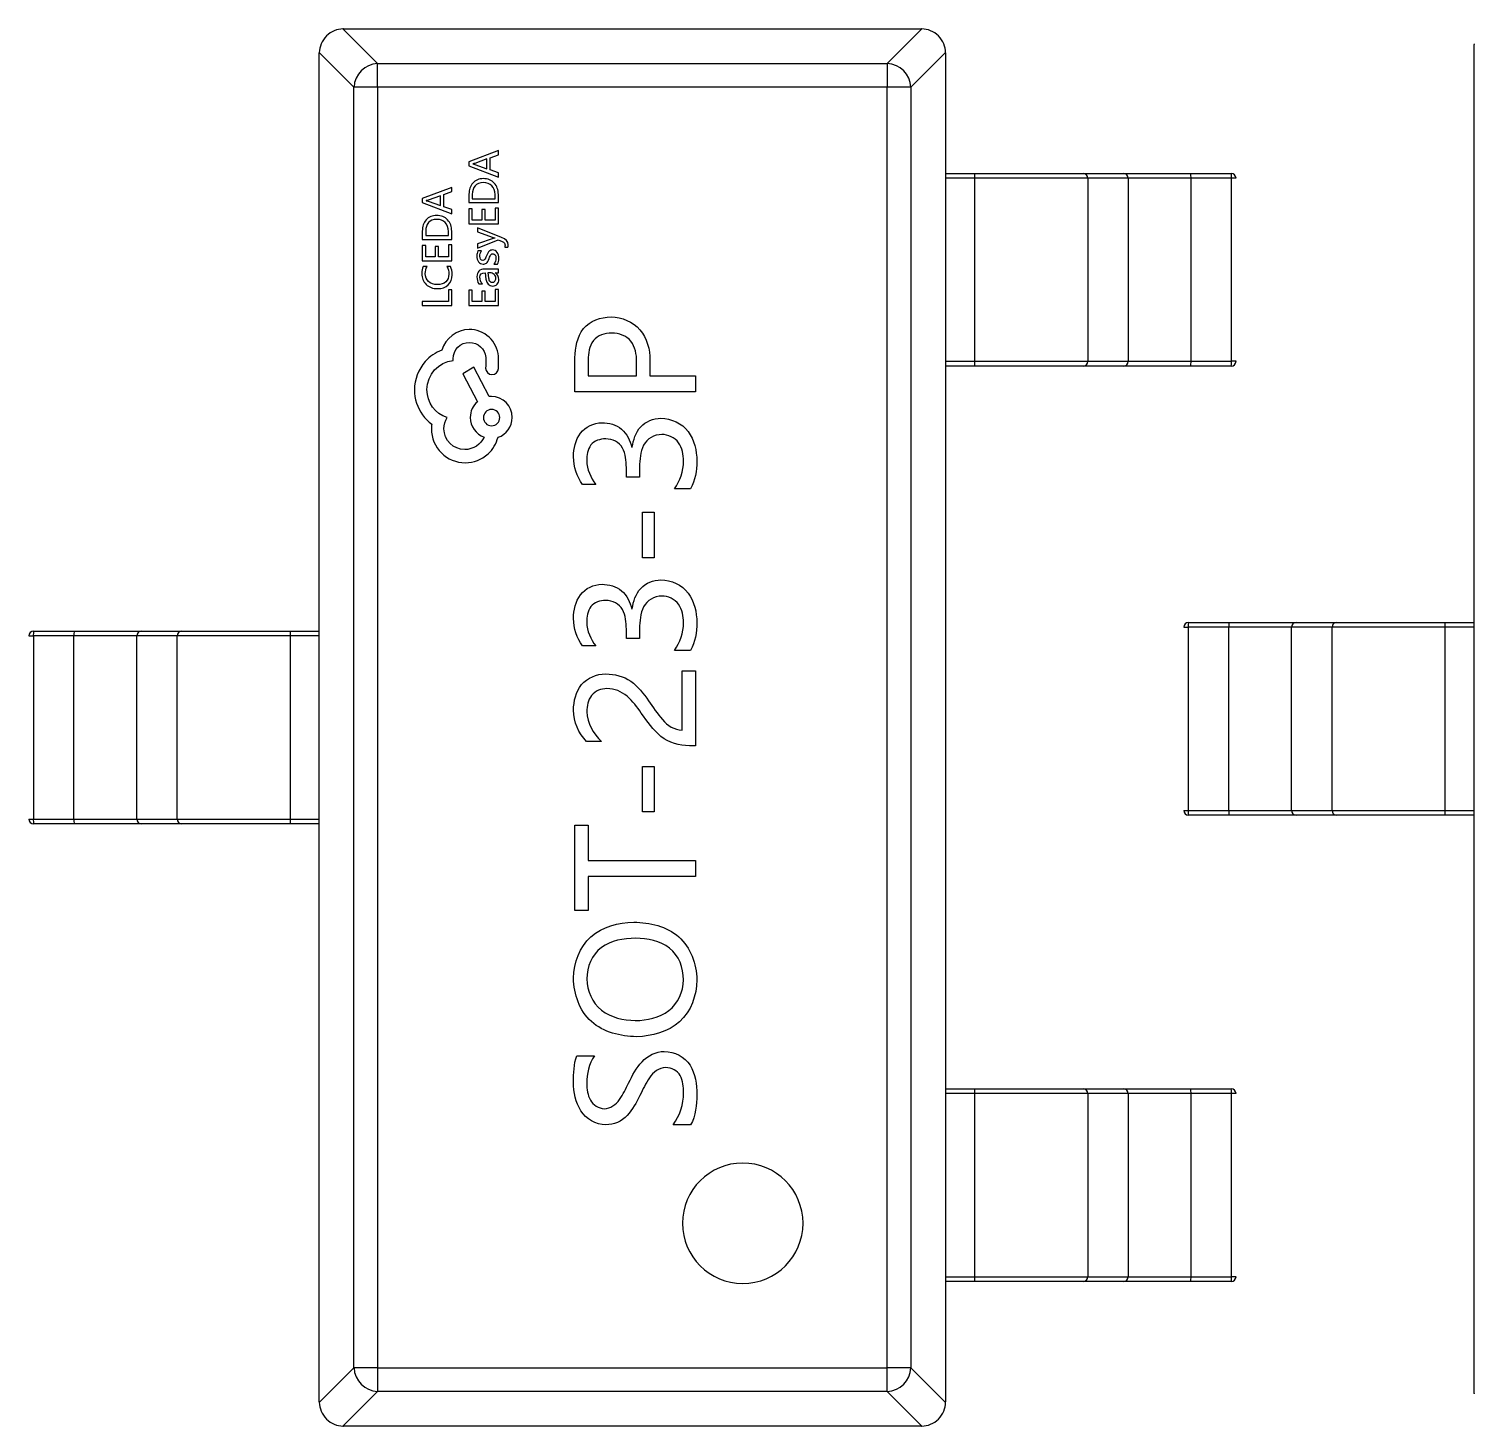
# Model space of a CAD drawing. Header units: millimetres. Extents: x 0 to 297, y 0 to 210.
# Drawn here: x 103.137 to 107.637, y 150.507 to 154.857 of the extents above; entities that cross this region are included whole.
import ezdxf

# ---------------------------------------------------------------- set-up
doc = ezdxf.new("R2010")
doc.units = ezdxf.units.MM

msp = doc.modelspace()

# ---------------------------------------------------------------- linework, layer by layer
at = {"color": 7, "linetype": 'Continuous', "lineweight": 25}
for p, q in [((104.115, 154.8566), (104.223, 154.7487)), ((104.1165, 154.8567), (105.9165, 154.8567)), ((105.81, 154.7487), (105.9179, 154.8566)), ((107.637, 150.6086), (107.637, 154.8086)), ((104.1494, 154.6752), (104.0415, 154.7831)), ((104.0415, 150.5817), (104.0415, 154.7817)), ((104.223, 154.6752), (104.223, 154.7487)), ((104.223, 154.7487), (105.81, 154.7487)), ((105.81, 154.7487), (105.81, 154.6752)), ((105.9915, 154.7831), (105.8835, 154.6752)), ((105.9915, 154.7817), (105.9915, 150.5817)), ((104.223, 154.6752), (104.1494, 154.6752)), ((104.1494, 150.6881), (104.1494, 154.6752)), ((105.81, 154.6752), (104.223, 154.6752)), ((104.223, 154.6752), (104.223, 150.6881)), ((105.81, 150.6881), (105.81, 154.6752)), ((105.8835, 154.6752), (105.81, 154.6752)), ((105.8835, 154.6752), (105.8835, 150.6881)), ((104.5989, 154.4779), (104.5074, 154.443)), ((104.5989, 154.4648), (104.5989, 154.4779)), ((104.5074, 154.443), (104.5074, 154.4304)), ((104.5074, 154.4304), (104.5989, 154.3955)), ((104.5191, 154.4366), (104.5191, 154.4363)), ((104.5635, 154.4518), (104.5255, 154.438)), ((104.5255, 154.4348), (104.5635, 154.4211)), ((104.5635, 154.4211), (104.5635, 154.4518)), ((104.5739, 154.4555), (104.5989, 154.4648)), ((104.5739, 154.4174), (104.5739, 154.4555)), ((104.5989, 154.4086), (104.5739, 154.4174)), ((104.5989, 154.3955), (104.5989, 154.4086)), ((105.9915, 154.4067), (106.0814, 154.4067)), ((106.0814, 154.3917), (105.9915, 154.3917)), ((106.0814, 154.4067), (106.4197, 154.4067)), ((106.0814, 154.4067), (106.0814, 154.3917)), ((106.4338, 154.3917), (106.0814, 154.3917)), ((106.0814, 154.3917), (106.0814, 153.8217)), ((106.4197, 154.4067), (106.5457, 154.4067)), ((106.4338, 154.3917), (106.4338, 153.8217)), ((106.5598, 154.3917), (106.4338, 154.3917)), ((106.5457, 154.4067), (106.7544, 154.4067)), ((106.5598, 154.3917), (106.5598, 153.8217)), ((106.7555, 154.3917), (106.5598, 154.3917)), ((106.7544, 154.4067), (106.8807, 154.4067)), ((106.7555, 154.3917), (106.7555, 153.8217)), ((106.8817, 154.3917), (106.7555, 154.3917)), ((106.8817, 153.8217), (106.8817, 154.3917)), ((106.8957, 154.3917), (106.8817, 154.3917)), ((104.4537, 154.3633), (104.3622, 154.3284)), ((104.4287, 154.3409), (104.4537, 154.3502)), ((104.4287, 154.3028), (104.4287, 154.3409)), ((104.4537, 154.3502), (104.4537, 154.3633)), ((104.5074, 154.342), (104.5074, 154.3159)), ((104.5179, 154.3416), (104.5179, 154.3278)), ((104.5885, 154.3278), (104.5885, 154.341)), ((104.5989, 154.3159), (104.5989, 154.3411)), ((104.3622, 154.3284), (104.3622, 154.3158)), ((104.3622, 154.3158), (104.4537, 154.2809)), ((104.3739, 154.322), (104.3739, 154.3217)), ((104.4184, 154.3372), (104.3803, 154.3234)), ((104.3803, 154.3202), (104.4184, 154.3065)), ((104.4184, 154.3065), (104.4184, 154.3372)), ((104.4537, 154.294), (104.4287, 154.3028)), ((104.5074, 154.3159), (104.5989, 154.3159)), ((104.5074, 154.2966), (104.5074, 154.2494)), ((104.5179, 154.2966), (104.5074, 154.2966)), ((104.5179, 154.3278), (104.5885, 154.3278)), ((104.5179, 154.2612), (104.5179, 154.2966)), ((104.5885, 154.2987), (104.5885, 154.2612)), ((104.5989, 154.2987), (104.5885, 154.2987)), ((104.5989, 154.2494), (104.5989, 154.2987)), ((104.4537, 154.2809), (104.4537, 154.294)), ((104.5472, 154.2612), (104.5179, 154.2612)), ((104.5577, 154.294), (104.5472, 154.294)), ((104.5472, 154.294), (104.5472, 154.2612)), ((104.5577, 154.2612), (104.5577, 154.294)), ((104.5885, 154.2612), (104.5577, 154.2612)), ((104.3622, 154.2274), (104.3622, 154.2013)), ((104.3727, 154.227), (104.3727, 154.2131)), ((104.3727, 154.2131), (104.4433, 154.2131)), ((104.4433, 154.2131), (104.4433, 154.2264)), ((104.4537, 154.2013), (104.4537, 154.2265)), ((104.5074, 154.2494), (104.5989, 154.2494)), ((104.6088, 154.2074), (104.5336, 154.2371)), ((104.5336, 154.2371), (104.5336, 154.2252)), ((104.5336, 154.2252), (104.5828, 154.2073)), ((104.5881, 154.2056), (104.5827, 154.2042)), ((104.5881, 154.2059), (104.5881, 154.2056)), ((104.3622, 154.2013), (104.4537, 154.2013)), ((104.3622, 154.182), (104.3622, 154.1348)), ((104.3727, 154.182), (104.3622, 154.182)), ((104.3727, 154.1466), (104.3727, 154.182)), ((104.4125, 154.1794), (104.402, 154.1794)), ((104.402, 154.1794), (104.402, 154.1466)), ((104.4125, 154.1466), (104.4125, 154.1794)), ((104.4433, 154.184), (104.4433, 154.1466)), ((104.4537, 154.184), (104.4433, 154.184)), ((104.4537, 154.1348), (104.4537, 154.184)), ((104.5827, 154.2042), (104.5336, 154.1872)), ((104.5336, 154.1743), (104.5988, 154.2)), ((104.5336, 154.1872), (104.5336, 154.1743)), ((104.5461, 154.1652), (104.535, 154.1652)), ((104.5988, 154.2), (104.6107, 154.1949)), ((104.6186, 154.1767), (104.6288, 154.1767)), ((104.3622, 154.1348), (104.4537, 154.1348)), ((104.3768, 154.1165), (104.3644, 154.1165)), ((104.402, 154.1466), (104.3727, 154.1466)), ((104.4433, 154.1466), (104.4125, 154.1466)), ((104.4499, 154.1165), (104.4386, 154.1165)), ((104.5848, 154.1242), (104.5966, 154.1242)), ((104.5989, 154.1087), (104.5569, 154.1087)), ((104.5574, 154.0972), (104.5601, 154.0779)), ((104.5661, 154.0972), (104.5682, 154.0819)), ((104.5724, 154.0972), (104.5661, 154.0972)), ((104.5888, 154.0969), (104.5888, 154.0972)), ((104.5888, 154.0972), (104.5989, 154.0972)), ((104.5989, 154.0972), (104.5989, 154.1087)), ((104.4537, 154.0442), (104.4433, 154.0442)), ((104.4433, 154.0442), (104.4433, 154.0078)), ((104.4537, 153.996), (104.4537, 154.0442)), ((104.5074, 154.0431), (104.5074, 153.996)), ((104.5179, 154.0431), (104.5074, 154.0431)), ((104.5179, 154.0078), (104.5179, 154.0431)), ((104.5381, 154.0626), (104.5493, 154.0626)), ((104.5472, 154.0405), (104.5472, 154.0078)), ((104.5577, 154.0405), (104.5472, 154.0405)), ((104.5577, 154.0078), (104.5577, 154.0405)), ((104.5989, 154.0452), (104.5885, 154.0452)), ((104.5885, 154.0452), (104.5885, 154.0078)), ((104.5989, 153.996), (104.5989, 154.0452)), ((104.4433, 154.0078), (104.3622, 154.0078)), ((104.3622, 154.0078), (104.3622, 153.996)), ((104.3622, 153.996), (104.4537, 153.996)), ((104.5074, 153.996), (104.5989, 153.996)), ((104.5472, 154.0078), (104.5179, 154.0078)), ((104.5885, 154.0078), (104.5577, 154.0078)), ((104.458, 153.8247), (104.458, 153.8299)), ((104.5224, 153.8032), (104.488, 153.7831)), ((104.5706, 153.7121), (104.5224, 153.8032)), ((104.5595, 153.8338), (104.5595, 153.8045)), ((104.5992, 153.7993), (104.5992, 153.8377)), ((104.8374, 153.7267), (104.8374, 153.8327)), ((104.8786, 153.8255), (104.8786, 153.777)), ((105.0295, 153.777), (105.0295, 153.8209)), ((105.0707, 153.8248), (105.0707, 153.777)), ((105.9915, 153.8217), (106.0814, 153.8217)), ((106.0814, 153.8067), (105.9915, 153.8067)), ((106.0814, 153.8217), (106.4338, 153.8217)), ((106.0814, 153.8217), (106.0814, 153.8067)), ((106.4197, 153.8067), (106.0814, 153.8067)), ((106.5457, 153.8067), (106.4197, 153.8067)), ((106.4338, 153.8217), (106.5598, 153.8217)), ((106.7544, 153.8067), (106.5457, 153.8067)), ((106.5598, 153.8217), (106.7555, 153.8217)), ((106.8807, 153.8067), (106.7544, 153.8067)), ((106.7555, 153.8217), (106.8817, 153.8217)), ((106.8957, 153.8217), (106.8817, 153.8217)), ((104.488, 153.7831), (104.5335, 153.6959)), ((104.8786, 153.777), (105.0295, 153.777)), ((105.0707, 153.777), (105.2124, 153.777)), ((105.2124, 153.777), (105.2124, 153.7267)), ((104.5771, 153.7121), (104.5706, 153.7121)), ((105.2124, 153.7267), (104.8374, 153.7267)), ((105.015, 153.554), (105.0159, 153.554)), ((104.9975, 153.4614), (104.9975, 153.4909)), ((105.0386, 153.4925), (105.0386, 153.4614)), ((105.0386, 153.4614), (104.9975, 153.4614)), ((104.9026, 153.4385), (104.8614, 153.4385)), ((105.1976, 153.4248), (105.1473, 153.4248)), ((105.0478, 153.3517), (105.0844, 153.3517)), ((105.0478, 153.2099), (105.0478, 153.3517)), ((105.0844, 153.3517), (105.0844, 153.2099)), ((105.0844, 153.2099), (105.0478, 153.2099)), ((105.015, 153.051), (105.0159, 153.051)), ((106.7327, 152.9936), (106.7467, 152.9936)), ((106.8729, 152.9936), (106.7467, 152.9936)), ((106.7467, 152.9936), (106.7467, 152.4236)), ((106.7477, 153.0086), (106.874, 153.0086)), ((107.0687, 152.9936), (106.8729, 152.9936)), ((106.8729, 152.4236), (106.8729, 152.9936)), ((106.874, 153.0086), (107.0828, 153.0086)), ((107.1946, 152.9936), (107.0687, 152.9936)), ((107.0687, 152.4236), (107.0687, 152.9936)), ((107.0828, 153.0086), (107.2087, 153.0086)), ((107.547, 152.9936), (107.1946, 152.9936)), ((107.1946, 152.4236), (107.1946, 152.9936)), ((107.2087, 153.0086), (107.547, 153.0086)), ((107.547, 152.9936), (107.547, 153.0086)), ((107.547, 153.0086), (107.637, 153.0086)), ((107.547, 152.4236), (107.547, 152.9936)), ((107.637, 152.9936), (107.547, 152.9936)), ((103.1373, 152.9667), (103.1512, 152.9667)), ((103.2775, 152.9667), (103.1512, 152.9667)), ((103.1512, 152.9667), (103.1512, 152.3967)), ((103.1523, 152.9817), (103.2785, 152.9817)), ((103.4732, 152.9667), (103.2775, 152.9667)), ((103.2775, 152.3967), (103.2775, 152.9667)), ((103.2785, 152.9817), (103.4873, 152.9817)), ((103.5992, 152.9667), (103.4732, 152.9667)), ((103.4732, 152.3967), (103.4732, 152.9667)), ((103.4873, 152.9817), (103.6132, 152.9817)), ((103.9515, 152.9667), (103.5992, 152.9667)), ((103.5992, 152.3967), (103.5992, 152.9667)), ((103.6132, 152.9817), (103.9515, 152.9817)), ((103.9515, 152.9667), (103.9515, 152.9817)), ((103.9515, 152.9817), (104.0415, 152.9817)), ((103.9515, 152.3967), (103.9515, 152.9667)), ((104.0415, 152.9667), (103.9515, 152.9667)), ((104.9975, 152.9584), (104.9975, 152.9879)), ((105.0386, 152.9584), (104.9975, 152.9584)), ((105.0386, 152.9894), (105.0386, 152.9584)), ((104.9026, 152.9355), (104.8614, 152.9355)), ((105.1976, 152.9218), (105.1473, 152.9218)), ((105.1713, 152.8578), (105.2124, 152.8578)), ((105.1713, 152.6737), (105.1713, 152.8578)), ((105.2124, 152.8578), (105.2124, 152.6245)), ((104.9196, 152.6382), (104.8737, 152.6382)), ((105.2124, 152.6245), (105.1938, 152.6245)), ((105.0478, 152.5605), (105.0844, 152.5605)), ((105.0478, 152.4187), (105.0478, 152.5605)), ((105.0844, 152.5605), (105.0844, 152.4187)), ((105.0844, 152.4187), (105.0478, 152.4187)), ((106.7327, 152.4236), (106.7467, 152.4236)), ((106.7467, 152.4236), (106.8729, 152.4236)), ((106.874, 152.4086), (106.7477, 152.4086)), ((106.8729, 152.4236), (107.0687, 152.4236)), ((107.0828, 152.4086), (106.874, 152.4086)), ((107.0687, 152.4236), (107.1946, 152.4236)), ((107.2087, 152.4086), (107.0828, 152.4086)), ((107.1946, 152.4236), (107.547, 152.4236)), ((107.547, 152.4086), (107.2087, 152.4086)), ((107.547, 152.4086), (107.547, 152.4236)), ((107.547, 152.4236), (107.637, 152.4236)), ((107.637, 152.4086), (107.547, 152.4086)), ((103.1373, 152.3967), (103.1512, 152.3967)), ((103.1512, 152.3967), (103.2775, 152.3967)), ((103.2785, 152.3817), (103.1523, 152.3817)), ((103.2775, 152.3967), (103.4732, 152.3967)), ((103.4873, 152.3817), (103.2785, 152.3817)), ((103.4732, 152.3967), (103.5992, 152.3967)), ((103.6132, 152.3817), (103.4873, 152.3817)), ((103.5992, 152.3967), (103.9515, 152.3967)), ((103.9515, 152.3817), (103.6132, 152.3817)), ((103.9515, 152.3817), (103.9515, 152.3967)), ((103.9515, 152.3967), (104.0415, 152.3967)), ((104.0415, 152.3817), (103.9515, 152.3817)), ((104.8374, 152.1123), (104.8374, 152.3776)), ((104.8374, 152.3776), (104.8786, 152.3776)), ((104.8786, 152.3776), (104.8786, 152.2678)), ((104.8786, 152.2678), (105.2124, 152.2678)), ((105.2124, 152.2678), (105.2124, 152.2175)), ((105.2124, 152.2175), (104.8786, 152.2175)), ((104.8786, 152.2175), (104.8786, 152.1123)), ((104.8786, 152.1123), (104.8374, 152.1123)), ((104.8431, 151.6596), (104.898, 151.6596)), ((105.9915, 151.5567), (106.0814, 151.5567)), ((106.0814, 151.5567), (106.4197, 151.5567)), ((106.0814, 151.5567), (106.0814, 151.5417)), ((106.4197, 151.5567), (106.5457, 151.5567)), ((106.5457, 151.5567), (106.7544, 151.5567)), ((106.7544, 151.5567), (106.8807, 151.5567)), ((106.0814, 151.5417), (105.9915, 151.5417)), ((106.4338, 151.5417), (106.0814, 151.5417)), ((106.0814, 151.5417), (106.0814, 150.9717)), ((106.4338, 151.5417), (106.4338, 150.9717)), ((106.5598, 151.5417), (106.4338, 151.5417)), ((106.5598, 151.5417), (106.5598, 150.9717)), ((106.7555, 151.5417), (106.5598, 151.5417)), ((106.7555, 151.5417), (106.7555, 150.9717)), ((106.8817, 151.5417), (106.7555, 151.5417)), ((106.8817, 150.9717), (106.8817, 151.5417)), ((106.8957, 151.5417), (106.8817, 151.5417)), ((105.1976, 151.4446), (105.1427, 151.4446)), ((105.9915, 150.9717), (106.0814, 150.9717)), ((106.0814, 150.9717), (106.4338, 150.9717)), ((106.0814, 150.9717), (106.0814, 150.9567)), ((106.4338, 150.9717), (106.5598, 150.9717)), ((106.5598, 150.9717), (106.7555, 150.9717)), ((106.7555, 150.9717), (106.8817, 150.9717)), ((106.8957, 150.9717), (106.8817, 150.9717)), ((106.0814, 150.9567), (105.9915, 150.9567)), ((106.4197, 150.9567), (106.0814, 150.9567)), ((106.5457, 150.9567), (106.4197, 150.9567)), ((106.7544, 150.9567), (106.5457, 150.9567)), ((106.8807, 150.9567), (106.7544, 150.9567)), ((104.0415, 150.5802), (104.1494, 150.6881)), ((104.223, 150.6881), (104.1494, 150.6881)), ((104.223, 150.6881), (105.81, 150.6881)), ((104.223, 150.6881), (104.223, 150.6146)), ((105.81, 150.6146), (105.81, 150.6881)), ((105.8835, 150.6881), (105.81, 150.6881)), ((105.8835, 150.6881), (105.9915, 150.5802)), ((104.223, 150.6146), (104.115, 150.5067)), ((105.81, 150.6146), (104.223, 150.6146)), ((105.9179, 150.5067), (105.81, 150.6146)), ((105.9165, 150.5067), (104.1165, 150.5067))]:
    msp.add_line(p, q, dxfattribs=at)
for centre, radius, start, end in [((104.2264, 154.6718), 0.077, 92.5397, 177.4603), ((105.8066, 154.6718), 0.077, 2.5397, 87.4603), ((106.4192, 154.3921), 0.0146, 358.2746, 88.1638), ((106.5452, 154.3921), 0.0146, 358.2746, 88.1638), ((106.7009, 154.3954), 0.0547, 356.086, 11.8946), ((106.8807, 154.3917), 0.015, 0, 90), ((106.8272, 154.3954), 0.0547, 356.086, 11.8946), ((106.4192, 153.8212), 0.0146, 271.8362, 1.7254), ((106.5452, 153.8212), 0.0146, 271.8362, 1.7254), ((106.7009, 153.8179), 0.0547, 348.1054, 3.914), ((106.8807, 153.8217), 0.015, 270, 0), ((106.8272, 153.8179), 0.0547, 348.1054, 3.914), ((106.7477, 152.9936), 0.015, 90, 180), ((106.8012, 152.9973), 0.0547, 168.1054, 183.914), ((106.9275, 152.9973), 0.0547, 168.1054, 183.914), ((107.0832, 152.994), 0.0146, 91.8362, 181.7254), ((107.2092, 152.994), 0.0146, 91.8362, 181.7254), ((103.1523, 152.9667), 0.015, 90, 180), ((103.2057, 152.9704), 0.0547, 168.1054, 183.914), ((103.332, 152.9704), 0.0547, 168.1054, 183.914), ((103.4878, 152.9671), 0.0146, 91.8362, 181.7254), ((103.6137, 152.9671), 0.0146, 91.8362, 181.7254), ((106.7477, 152.4236), 0.015, 180, 270), ((106.8012, 152.4199), 0.0547, 176.086, 191.8946), ((106.9275, 152.4199), 0.0547, 176.086, 191.8946), ((107.0832, 152.4232), 0.0146, 178.2746, 268.1638), ((107.2092, 152.4232), 0.0146, 178.2746, 268.1638), ((103.1523, 152.3967), 0.015, 180, 270), ((103.2057, 152.3929), 0.0547, 176.086, 191.8946), ((103.332, 152.3929), 0.0547, 176.086, 191.8946), ((103.4878, 152.3962), 0.0146, 178.2746, 268.1638), ((103.6137, 152.3962), 0.0146, 178.2746, 268.1638), ((106.4192, 151.5421), 0.0146, 358.2746, 88.1638), ((106.5452, 151.5421), 0.0146, 358.2746, 88.1638), ((106.7009, 151.5454), 0.0547, 356.086, 11.8946), ((106.8807, 151.5417), 0.015, 0, 90), ((106.8272, 151.5454), 0.0547, 356.086, 11.8946), ((105.36, 151.1381), 0.1875, 0, 180), ((105.36, 151.1381), 0.1875, 180, 0), ((106.4192, 150.9712), 0.0146, 271.8362, 1.7254), ((106.5452, 150.9712), 0.0146, 271.8362, 1.7254), ((106.7009, 150.9679), 0.0547, 348.1054, 3.914), ((106.8807, 150.9717), 0.015, 270, 0), ((106.8272, 150.9679), 0.0547, 348.1054, 3.914), ((104.2264, 150.6916), 0.077, 182.5397, 267.4603), ((105.8066, 150.6916), 0.077, 272.5397, 357.4603)]:
    msp.add_arc(centre, radius, start, end, dxfattribs=at)
for points in [[(104.115, 154.8566), (104.0977, 154.8563), (104.0777, 154.8489), (104.0492, 154.8204), (104.0418, 154.8004), (104.0415, 154.7831)], [(105.9915, 154.7831), (105.9911, 154.8004), (105.9838, 154.8204), (105.9553, 154.8489), (105.9352, 154.8563), (105.9179, 154.8566)], [(104.8374, 153.8327), (104.8379, 153.8649), (104.844, 153.8984), (104.884, 153.9487), (104.9175, 153.9593), (104.9497, 153.9599)], [(104.9497, 153.9599), (104.9838, 153.9592), (105.0178, 153.9456), (105.062, 153.8938), (105.0711, 153.8589), (105.0707, 153.8248)], [(104.9516, 153.9096), (104.9303, 153.909), (104.9077, 153.903), (104.8819, 153.8691), (104.8789, 153.8468), (104.8786, 153.8255)], [(105.0295, 153.8209), (105.0293, 153.8433), (105.0255, 153.8669), (104.9975, 153.902), (104.9741, 153.9091), (104.9516, 153.9096)], [(104.6031, 153.6464), (104.6031, 153.6607), (104.5921, 153.6718), (104.5634, 153.6718), (104.5524, 153.6601), (104.5524, 153.6464)], [(104.5524, 153.6464), (104.5524, 153.6328), (104.5634, 153.6211), (104.5921, 153.6211), (104.6031, 153.6328), (104.6031, 153.6464)], [(104.8329, 153.5245), (104.8332, 153.5504), (104.8388, 153.5771), (104.8702, 153.6183), (104.8958, 153.63), (104.9217, 153.6306)], [(104.9217, 153.6306), (104.9436, 153.6303), (104.9661, 153.6245), (104.9994, 153.596), (105.009, 153.5751), (105.015, 153.554)], [(105.0159, 153.554), (105.0189, 153.5772), (105.0264, 153.6005), (105.058, 153.635), (105.0815, 153.6439), (105.1049, 153.6443)], [(105.1049, 153.6443), (105.1376, 153.6435), (105.1701, 153.6293), (105.2096, 153.5772), (105.2163, 153.5435), (105.217, 153.5109)], [(104.9333, 153.5803), (104.9161, 153.5799), (104.8977, 153.5749), (104.8766, 153.5475), (104.8742, 153.5293), (104.874, 153.5121)], [(104.9975, 153.4909), (104.9971, 153.5118), (104.9956, 153.5335), (104.9752, 153.5699), (104.9542, 153.5798), (104.9333, 153.5803)], [(105.1078, 153.594), (105.0846, 153.5933), (105.0617, 153.5813), (105.0406, 153.5398), (105.039, 153.5157), (105.0386, 153.4925)], [(105.1758, 153.5109), (105.1755, 153.531), (105.1717, 153.5519), (105.1482, 153.5847), (105.128, 153.5935), (105.1078, 153.594)], [(104.8329, 153.0215), (104.8332, 153.0474), (104.8388, 153.074), (104.8702, 153.1153), (104.8958, 153.127), (104.9217, 153.1276)], [(104.9217, 153.1276), (104.9436, 153.1272), (104.9661, 153.1215), (104.9994, 153.0929), (105.009, 153.0721), (105.015, 153.051)], [(105.0159, 153.051), (105.0189, 153.0742), (105.0264, 153.0974), (105.058, 153.1319), (105.0815, 153.1408), (105.1049, 153.1413)], [(105.1049, 153.1413), (105.1376, 153.1405), (105.1701, 153.1262), (105.2096, 153.0742), (105.2163, 153.0405), (105.217, 153.0078)], [(105.1078, 153.091), (105.0846, 153.0902), (105.0617, 153.0782), (105.0406, 153.0367), (105.039, 153.0127), (105.0386, 152.9894)], [(105.1758, 153.0078), (105.1755, 153.028), (105.1717, 153.0488), (105.1482, 153.0817), (105.128, 153.0905), (105.1078, 153.091)], [(104.9333, 153.0773), (104.9161, 153.0768), (104.8977, 153.0719), (104.8766, 153.0445), (104.8742, 153.0263), (104.874, 153.009)], [(104.9975, 152.9879), (104.9971, 153.0087), (104.9956, 153.0305), (104.9752, 153.0669), (104.9542, 153.0768), (104.9333, 153.0773)], [(104.8329, 152.7353), (104.8334, 152.7638), (104.8399, 152.7931), (104.876, 152.8371), (104.9048, 152.8479), (104.9333, 152.8486)], [(104.9333, 152.8486), (104.9609, 152.8482), (104.9888, 152.8415), (105.0336, 152.8094), (105.0511, 152.7874), (105.0668, 152.7648)], [(104.937, 152.8029), (104.9189, 152.8025), (104.9005, 152.7958), (104.878, 152.7675), (104.8744, 152.7488), (104.874, 152.7307)], [(105.0439, 152.7263), (105.0308, 152.7451), (105.0169, 152.7637), (104.9826, 152.7941), (104.9599, 152.8022), (104.937, 152.8029)], [(105.1938, 152.6245), (105.1621, 152.6252), (105.1298, 152.6334), (105.0808, 152.674), (105.0622, 152.7003), (105.0439, 152.7263)], [(105.0668, 152.7648), (105.0805, 152.7449), (105.0942, 152.7249), (105.1251, 152.6877), (105.1471, 152.6741), (105.1713, 152.6737)], [(104.8329, 151.9017), (104.8338, 151.9498), (104.8514, 151.9983), (104.9233, 152.062), (104.9725, 152.0749), (105.0205, 152.0757)], [(105.0205, 152.0757), (105.0707, 152.0747), (105.1226, 152.063), (105.1982, 151.9969), (105.2157, 151.9458), (105.217, 151.8957)], [(105.026, 152.0254), (104.9886, 152.0249), (104.9497, 152.0188), (104.8897, 151.9742), (104.875, 151.9363), (104.874, 151.899)], [(105.1758, 151.8958), (105.1749, 151.9332), (105.1612, 151.9716), (105.1024, 152.0179), (105.0634, 152.0247), (105.026, 152.0254)], [(105.0294, 151.719), (104.9788, 151.7201), (104.9265, 151.7323), (104.851, 151.7996), (104.834, 151.8512), (104.8329, 151.9017)], [(104.874, 151.899), (104.8749, 151.8616), (104.891, 151.8246), (104.9496, 151.7784), (104.988, 151.7701), (105.0253, 151.7693)], [(105.0253, 151.7693), (105.0621, 151.7701), (105.1001, 151.7777), (105.1586, 151.8225), (105.1749, 151.859), (105.1758, 151.8958)], [(105.217, 151.8957), (105.2161, 151.8473), (105.1992, 151.7981), (105.1272, 151.7334), (105.0777, 151.7202), (105.0294, 151.719)], [(105.0046, 151.5746), (105.016, 151.5983), (105.0286, 151.6218), (105.064, 151.6606), (105.0895, 151.6726), (105.1157, 151.6733)], [(105.1157, 151.6733), (105.1475, 151.6724), (105.1791, 151.6576), (105.2123, 151.6035), (105.2165, 151.5708), (105.217, 151.539)], [(105.1199, 151.623), (105.0991, 151.6224), (105.0807, 151.6086), (105.058, 151.5738), (105.0491, 151.5549), (105.0399, 151.5363)], [(105.1758, 151.5446), (105.1756, 151.5629), (105.1741, 151.5818), (105.1566, 151.6139), (105.1382, 151.6226), (105.1199, 151.623)], [(104.9335, 151.4446), (104.9024, 151.4454), (104.8727, 151.4621), (104.8392, 151.5145), (104.8334, 151.5462), (104.8329, 151.5773)], [(104.874, 151.5733), (104.8742, 151.5554), (104.8769, 151.5373), (104.8941, 151.5061), (104.9107, 151.4956), (104.9285, 151.4949)], [(104.9285, 151.4949), (104.948, 151.4953), (104.9653, 151.5074), (104.9872, 151.5397), (104.996, 151.5572), (105.0046, 151.5746)], [(105.0399, 151.5363), (105.0286, 151.5141), (105.0168, 151.4918), (104.9831, 151.4551), (104.9584, 151.4452), (104.9335, 151.4446)], [(104.0415, 150.5802), (104.0418, 150.5629), (104.0492, 150.5429), (104.0777, 150.5144), (104.0977, 150.507), (104.115, 150.5067)], [(105.9179, 150.5067), (105.9352, 150.507), (105.9553, 150.5144), (105.9838, 150.5429), (105.9911, 150.5629), (105.9915, 150.5802)]]:
    msp.add_open_spline(points, degree=3, knots=[0, 0, 0, 0, 0.5, 0.5, 1, 1, 1, 1], dxfattribs=at)
for points in [[(104.1165, 154.8567), (104.116, 154.8567), (104.1155, 154.8566), (104.115, 154.8566)], [(105.9179, 154.8566), (105.9174, 154.8566), (105.917, 154.8567), (105.9165, 154.8567)], [(107.637, 154.81), (107.637, 154.8096), (107.637, 154.8091), (107.637, 154.8086)], [(104.0415, 154.7831), (104.0415, 154.7826), (104.0415, 154.7821), (104.0415, 154.7817)], [(105.9915, 154.7817), (105.9915, 154.7821), (105.9915, 154.7826), (105.9915, 154.7831)], [(104.5255, 154.438), (104.5242, 154.4376), (104.5221, 154.4371), (104.5191, 154.4366)], [(104.5191, 154.4363), (104.5219, 154.4359), (104.524, 154.4354), (104.5255, 154.4348)], [(104.552, 154.3905), (104.5384, 154.3905), (104.5276, 154.3858), (104.5195, 154.3767)], [(104.5861, 154.3767), (104.5775, 154.3858), (104.5662, 154.3905), (104.552, 154.3905)], [(104.5195, 154.3767), (104.5114, 154.3675), (104.5074, 154.3559), (104.5074, 154.342)], [(104.5265, 154.368), (104.5208, 154.3613), (104.5179, 154.3525), (104.5179, 154.3416)], [(104.5523, 154.378), (104.5409, 154.378), (104.5323, 154.3747), (104.5265, 154.368)], [(104.5789, 154.3683), (104.5726, 154.3748), (104.5637, 154.378), (104.5523, 154.378)], [(104.5885, 154.341), (104.5885, 154.3527), (104.5853, 154.3617), (104.5789, 154.3683)], [(104.5989, 154.3411), (104.5989, 154.3556), (104.5947, 154.3675), (104.5861, 154.3767)], [(104.3803, 154.3234), (104.3791, 154.323), (104.3769, 154.3225), (104.3739, 154.322)], [(104.3739, 154.3217), (104.3767, 154.3213), (104.3788, 154.3208), (104.3803, 154.3202)], [(104.3743, 154.262), (104.3662, 154.2528), (104.3622, 154.2413), (104.3622, 154.2274)], [(104.3813, 154.2534), (104.3756, 154.2467), (104.3727, 154.2379), (104.3727, 154.227)], [(104.4068, 154.2758), (104.3932, 154.2758), (104.3824, 154.2712), (104.3743, 154.262)], [(104.4071, 154.2634), (104.3957, 154.2634), (104.3871, 154.2601), (104.3813, 154.2534)], [(104.4409, 154.262), (104.4323, 154.2712), (104.421, 154.2758), (104.4068, 154.2758)], [(104.4337, 154.2536), (104.4274, 154.2602), (104.4185, 154.2634), (104.4071, 154.2634)], [(104.4433, 154.2264), (104.4433, 154.2381), (104.4401, 154.2471), (104.4337, 154.2536)], [(104.4537, 154.2265), (104.4537, 154.241), (104.4495, 154.2528), (104.4409, 154.262)], [(104.5828, 154.2073), (104.5851, 154.2066), (104.5868, 154.2062), (104.5881, 154.2059)], [(104.6297, 154.1841), (104.6297, 154.1941), (104.6227, 154.2019), (104.6088, 154.2074)], [(104.535, 154.1652), (104.533, 154.1605), (104.5321, 154.1553), (104.5321, 154.1497)], [(104.5414, 154.1486), (104.5414, 154.1548), (104.543, 154.1603), (104.5461, 154.1652)], [(104.5703, 154.1645), (104.5674, 154.162), (104.5646, 154.157), (104.5619, 154.1497)], [(104.5811, 154.1684), (104.5768, 154.1684), (104.5732, 154.1671), (104.5703, 154.1645)], [(104.5953, 154.161), (104.5918, 154.1659), (104.5871, 154.1684), (104.5811, 154.1684)], [(104.6005, 154.142), (104.6005, 154.1497), (104.5987, 154.1561), (104.5953, 154.161)], [(104.6107, 154.1949), (104.6168, 154.1923), (104.6199, 154.1884), (104.6199, 154.1832)], [(104.6199, 154.1832), (104.6199, 154.1811), (104.6195, 154.1789), (104.6186, 154.1767)], [(104.6288, 154.1767), (104.6294, 154.1787), (104.6297, 154.1812), (104.6297, 154.1841)], [(104.3644, 154.1165), (104.3619, 154.1108), (104.3607, 154.1036), (104.3607, 154.0948)], [(104.3713, 154.0949), (104.3713, 154.1028), (104.3731, 154.11), (104.3768, 154.1165)], [(104.4386, 154.1165), (104.4427, 154.1098), (104.4447, 154.1019), (104.4447, 154.0929)], [(104.4553, 154.0912), (104.4553, 154.1013), (104.4535, 154.1098), (104.4499, 154.1165)], [(104.5321, 154.1497), (104.5321, 154.1426), (104.5338, 154.1366), (104.5372, 154.1316)], [(104.5372, 154.1316), (104.5408, 154.1267), (104.5454, 154.1243), (104.5512, 154.1243)], [(104.5438, 154.1396), (104.5422, 154.1419), (104.5414, 154.1449), (104.5414, 154.1486)], [(104.5502, 154.1361), (104.5475, 154.1361), (104.5454, 154.1373), (104.5438, 154.1396)], [(104.5562, 154.1386), (104.5548, 154.1369), (104.5528, 154.1361), (104.5502, 154.1361)], [(104.5512, 154.1243), (104.5552, 154.1243), (104.5587, 154.1254), (104.5615, 154.1275)], [(104.5619, 154.1497), (104.5596, 154.144), (104.5577, 154.1403), (104.5562, 154.1386)], [(104.5615, 154.1275), (104.5644, 154.1297), (104.5673, 154.1344), (104.5702, 154.1417)], [(104.5702, 154.1417), (104.5724, 154.1477), (104.5744, 154.1517), (104.576, 154.1537)], [(104.576, 154.1537), (104.5777, 154.1556), (104.5797, 154.1566), (104.5823, 154.1566)], [(104.5823, 154.1566), (104.5882, 154.1566), (104.5911, 154.1521), (104.5911, 154.1431)], [(104.5911, 154.1431), (104.5911, 154.1363), (104.589, 154.1301), (104.5848, 154.1242)], [(104.5966, 154.1242), (104.5991, 154.1293), (104.6005, 154.1352), (104.6005, 154.142)], [(104.3607, 154.0948), (104.3607, 154.0812), (104.3652, 154.07), (104.3741, 154.0612)], [(104.3815, 154.07), (104.3747, 154.0764), (104.3713, 154.0847), (104.3713, 154.0949)], [(104.4447, 154.0929), (104.4447, 154.0832), (104.4415, 154.0754), (104.4351, 154.0694)], [(104.4428, 154.0597), (104.4511, 154.0676), (104.4553, 154.078), (104.4553, 154.0912)], [(104.5569, 154.1087), (104.5403, 154.1087), (104.5321, 154.1008), (104.5321, 154.0851)], [(104.5321, 154.0851), (104.5321, 154.0765), (104.5341, 154.069), (104.5381, 154.0626)], [(104.5414, 154.084), (104.5414, 154.0928), (104.5467, 154.0972), (104.5574, 154.0972)], [(104.5493, 154.0626), (104.544, 154.069), (104.5414, 154.0761), (104.5414, 154.084)], [(104.5601, 154.0779), (104.5621, 154.0634), (104.5692, 154.0562), (104.5814, 154.0562)], [(104.5682, 154.0819), (104.5689, 154.0766), (104.5702, 154.0729), (104.5722, 154.0708)], [(104.5722, 154.0708), (104.5742, 154.0688), (104.5769, 154.0678), (104.5805, 154.0678)], [(104.5857, 154.0923), (104.5822, 154.0956), (104.5778, 154.0972), (104.5724, 154.0972)], [(104.5805, 154.0678), (104.5836, 154.0678), (104.5861, 154.0689), (104.5881, 154.0711)], [(104.5911, 154.0799), (104.5911, 154.0849), (104.5893, 154.0891), (104.5857, 154.0923)], [(104.5881, 154.0711), (104.5901, 154.0733), (104.5911, 154.0762), (104.5911, 154.0799)], [(104.6005, 154.0769), (104.6005, 154.0857), (104.5966, 154.0924), (104.5888, 154.0969)], [(104.5953, 154.0618), (104.5987, 154.0655), (104.6005, 154.0706), (104.6005, 154.0769)], [(104.3741, 154.0612), (104.3831, 154.0524), (104.395, 154.048), (104.4097, 154.048)], [(104.409, 154.0604), (104.3975, 154.0604), (104.3883, 154.0636), (104.3815, 154.07)], [(104.4351, 154.0694), (104.4286, 154.0634), (104.4199, 154.0604), (104.409, 154.0604)], [(104.4097, 154.048), (104.4234, 154.048), (104.4345, 154.0519), (104.4428, 154.0597)], [(104.5814, 154.0562), (104.5873, 154.0562), (104.5919, 154.058), (104.5953, 154.0618)], [(104.5081, 153.921), (104.4691, 153.9204), (104.4346, 153.8937), (104.4229, 153.8566)], [(104.57, 153.8969), (104.553, 153.9126), (104.5309, 153.921), (104.5081, 153.921)], [(104.5992, 153.8377), (104.5973, 153.8605), (104.5869, 153.8813), (104.57, 153.8969)], [(104.4229, 153.8566), (104.4034, 153.8494), (104.3858, 153.8371), (104.3715, 153.8215)], [(104.458, 153.8299), (104.458, 153.8579), (104.4808, 153.8807), (104.5088, 153.8807)], [(104.5088, 153.8807), (104.5355, 153.8807), (104.5576, 153.8605), (104.5595, 153.8338)], [(104.3715, 153.8215), (104.35, 153.7967), (104.3377, 153.7655), (104.3377, 153.733)], [(104.3767, 153.7336), (104.3767, 153.7805), (104.4125, 153.8195), (104.458, 153.8247)], [(104.5595, 153.8045), (104.5595, 153.8032), (104.5589, 153.8019), (104.5589, 153.8006)], [(104.5589, 153.8006), (104.5589, 153.7896), (104.568, 153.7805), (104.5791, 153.7805)], [(104.5791, 153.7805), (104.5895, 153.7805), (104.5986, 153.7889), (104.5992, 153.7993)], [(104.3377, 153.733), (104.3377, 153.7043), (104.3468, 153.6777), (104.363, 153.6549)], [(104.4392, 153.6464), (104.4027, 153.6588), (104.3767, 153.6926), (104.3767, 153.7336)], [(104.6422, 153.6471), (104.6422, 153.6829), (104.6129, 153.7121), (104.5771, 153.7121)], [(104.5335, 153.6959), (104.5198, 153.6842), (104.5114, 153.6666), (104.5114, 153.6471)], [(104.363, 153.6549), (104.3708, 153.6438), (104.3806, 153.6347), (104.3917, 153.6263)], [(104.3917, 153.6263), (104.391, 153.6211), (104.3904, 153.6165), (104.3904, 153.6113)], [(104.4294, 153.6119), (104.4294, 153.6243), (104.4333, 153.6367), (104.4392, 153.6464)], [(104.5114, 153.6471), (104.5114, 153.6191), (104.5296, 153.595), (104.5543, 153.5859)], [(104.5979, 153.5853), (104.624, 153.5937), (104.6422, 153.6184), (104.6422, 153.6471)], [(104.3904, 153.6113), (104.3904, 153.5833), (104.4014, 153.5566), (104.4216, 153.5365)], [(104.4945, 153.5469), (104.4587, 153.5469), (104.4294, 153.5762), (104.4294, 153.6119)], [(104.5543, 153.5859), (104.5439, 153.5631), (104.5211, 153.5469), (104.4945, 153.5469)], [(104.5667, 153.5332), (104.5823, 153.5475), (104.5927, 153.5651), (104.5979, 153.5853)], [(104.4216, 153.5365), (104.4411, 153.5169), (104.4678, 153.5059), (104.4958, 153.5059)], [(104.4958, 153.5059), (104.5218, 153.5059), (104.5472, 153.5156), (104.5667, 153.5332)], [(104.8614, 153.4385), (104.843, 153.4632), (104.8334, 153.4937), (104.8329, 153.5245)], [(104.874, 153.5121), (104.8746, 153.4852), (104.8859, 153.4596), (104.9026, 153.4385)], [(105.1473, 153.4248), (105.1653, 153.4498), (105.1753, 153.4801), (105.1758, 153.5109)], [(105.217, 153.5109), (105.2167, 153.4811), (105.2122, 153.4508), (105.1976, 153.4248)], [(104.8614, 152.9355), (104.843, 152.9602), (104.8334, 152.9907), (104.8329, 153.0215)], [(104.874, 153.009), (104.8746, 152.9822), (104.8859, 152.9565), (104.9026, 152.9355)], [(105.1473, 152.9218), (105.1653, 152.9467), (105.1753, 152.977), (105.1758, 153.0078)], [(105.217, 153.0078), (105.2167, 152.9781), (105.2122, 152.9477), (105.1976, 152.9218)], [(104.8737, 152.6382), (104.8481, 152.6638), (104.8336, 152.6991), (104.8329, 152.7353)], [(104.874, 152.7307), (104.8752, 152.6954), (104.8945, 152.6631), (104.9196, 152.6382)], [(104.8329, 151.5773), (104.833, 151.6051), (104.8336, 151.6335), (104.8431, 151.6596)], [(104.898, 151.6596), (104.8811, 151.6344), (104.8744, 151.6036), (104.874, 151.5733)], [(105.1427, 151.4446), (105.1647, 151.4728), (105.175, 151.5089), (105.1758, 151.5446)], [(105.217, 151.539), (105.2164, 151.5066), (105.2133, 151.473), (105.1976, 151.4446)], [(107.637, 150.6086), (107.637, 150.6081), (107.637, 150.6076), (107.637, 150.6072)], [(104.0415, 150.5817), (104.0415, 150.5812), (104.0415, 150.5807), (104.0415, 150.5802)], [(105.9915, 150.5802), (105.9915, 150.5807), (105.9915, 150.5812), (105.9915, 150.5817)], [(104.115, 150.5067), (104.1155, 150.5067), (104.116, 150.5067), (104.1165, 150.5067)], [(105.9165, 150.5067), (105.917, 150.5067), (105.9174, 150.5067), (105.9179, 150.5067)]]:
    msp.add_open_spline(points, degree=3, dxfattribs=at)

doc.saveas('drawing.dxf')
